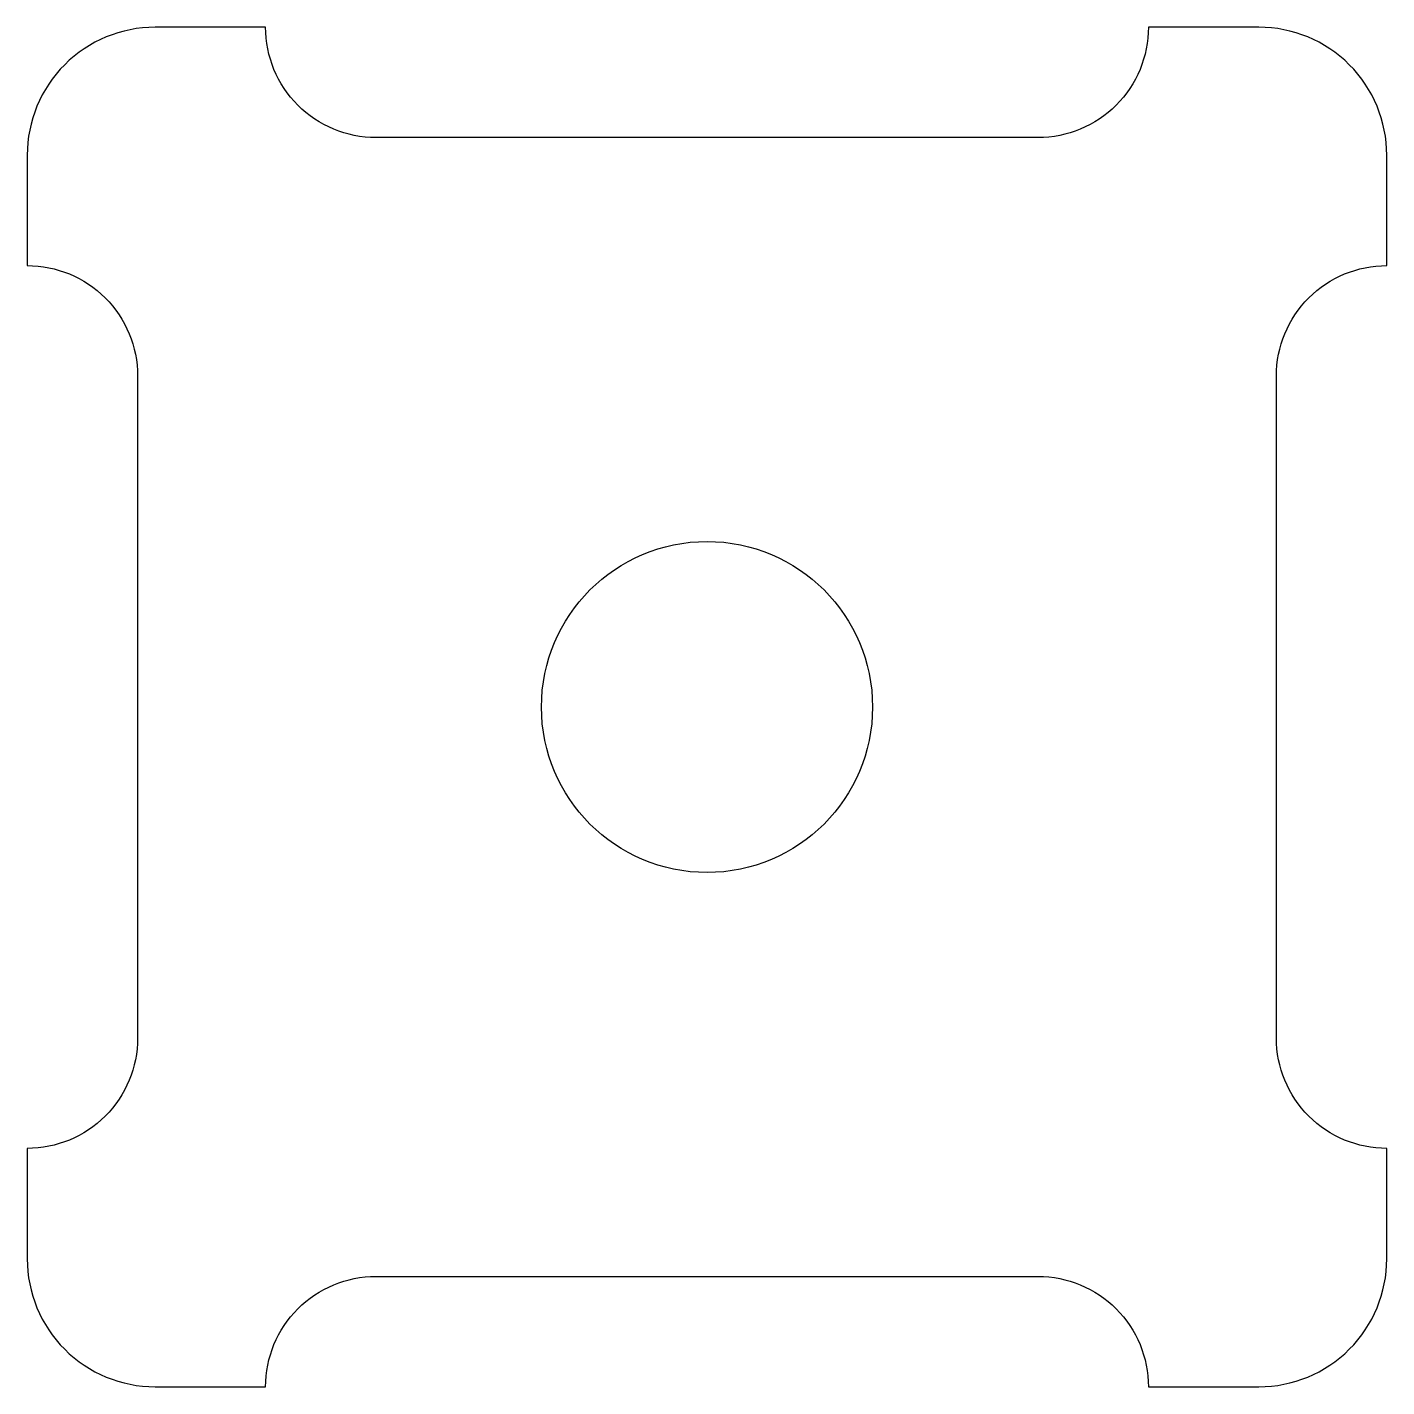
# Model space of a CAD drawing. Header units: millimetres. Extents: x -30.8 to 30.8, y -30.8 to 30.8.
import ezdxf

# ---------------------------------------------------------------- set-up
doc = ezdxf.new("R2010")
doc.units = ezdxf.units.MM
doc.layers.get('0').update_dxf_attribs({"linetype": 'CONTINUOUS'})

msp = doc.modelspace()

# ---------------------------------------------------------------- linework, layer by layer
msp.add_lwpolyline([(30.8, -20, -0.414214), (25.8, -15), (25.8, 15, -0.414214), (30.8, 20), (30.8, 25, 0.414214), (25, 30.8), (20, 30.8, -0.414214), (15, 25.8), (-15, 25.8, -0.414214), (-20, 30.8), (-25, 30.8, 0.414214), (-30.8, 25), (-30.8, 20, -0.414214), (-25.8, 15), (-25.8, -15, -0.414214), (-30.8, -20), (-30.8, -25, 0.414214), (-25, -30.8), (-20, -30.8, -0.414214), (-15, -25.8), (15, -25.8, -0.414214), (20, -30.8), (25, -30.8, 0.414214), (30.8, -25)], format="xyb", close=True)
msp.add_circle((0, 0), 7.5)

doc.saveas('drawing.dxf')
